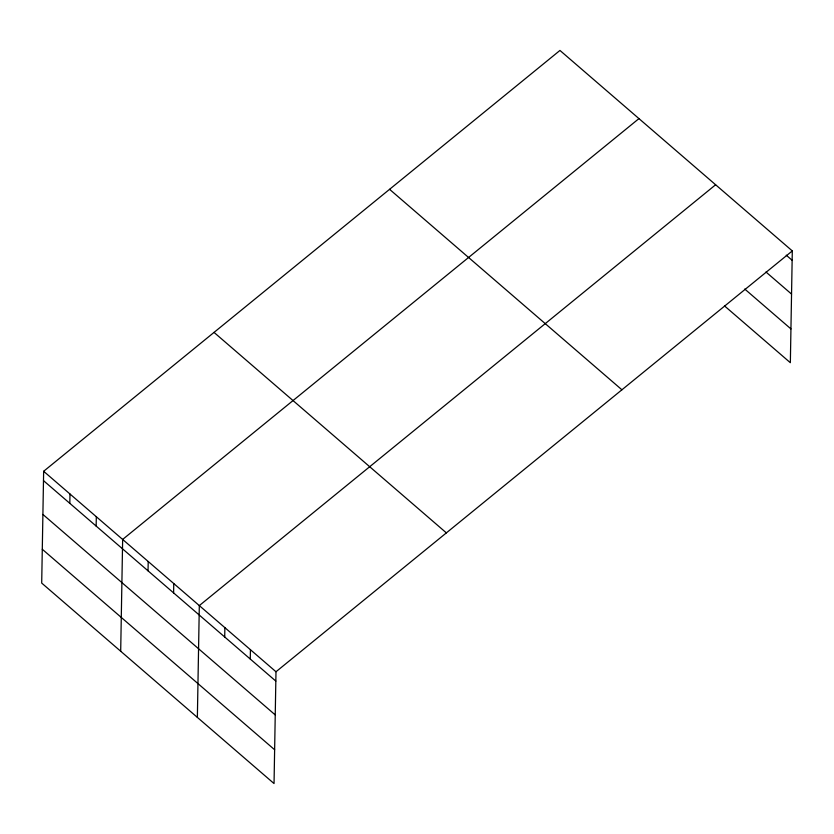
<?xml version="1.0" encoding="UTF-8"?>
<svg xmlns="http://www.w3.org/2000/svg" width="834" height="834" viewBox="0 0 834 834"><rect width="100%" height="100%" fill="white"/><g stroke="black" fill="none" stroke-linecap="round" stroke-linejoin="round"><path stroke-width="1.25" d="M43.649 471.283L41.7 583.081L274.042 783.553L275.991 671.756L792.3 250.919L559.958 50.447L43.649 471.283L275.991 671.756M69.816 503.35L69.983 493.999M96.15 526.066L96.317 516.726M120.69 651.239L122.65 539.442L638.959 118.605M148.045 570.842L148.202 561.49M173.597 592.891L173.764 583.55M197.366 717.396L199.316 605.599L715.624 184.762M224.711 636.999L224.878 627.648M250.273 659.048L250.429 649.696M792.3 250.919L790.351 362.717L724.485 305.89M786.243 255.183L792.133 260.271M765.987 272.02L791.549 294.079M744.741 289.044L790.934 328.909M389.582 189.328L621.914 389.791M214.036 332.412L446.367 532.874M43.493 480.634L275.825 681.097M42.899 514.442L275.241 714.905M42.294 549.272L274.626 749.745"/></g></svg>
